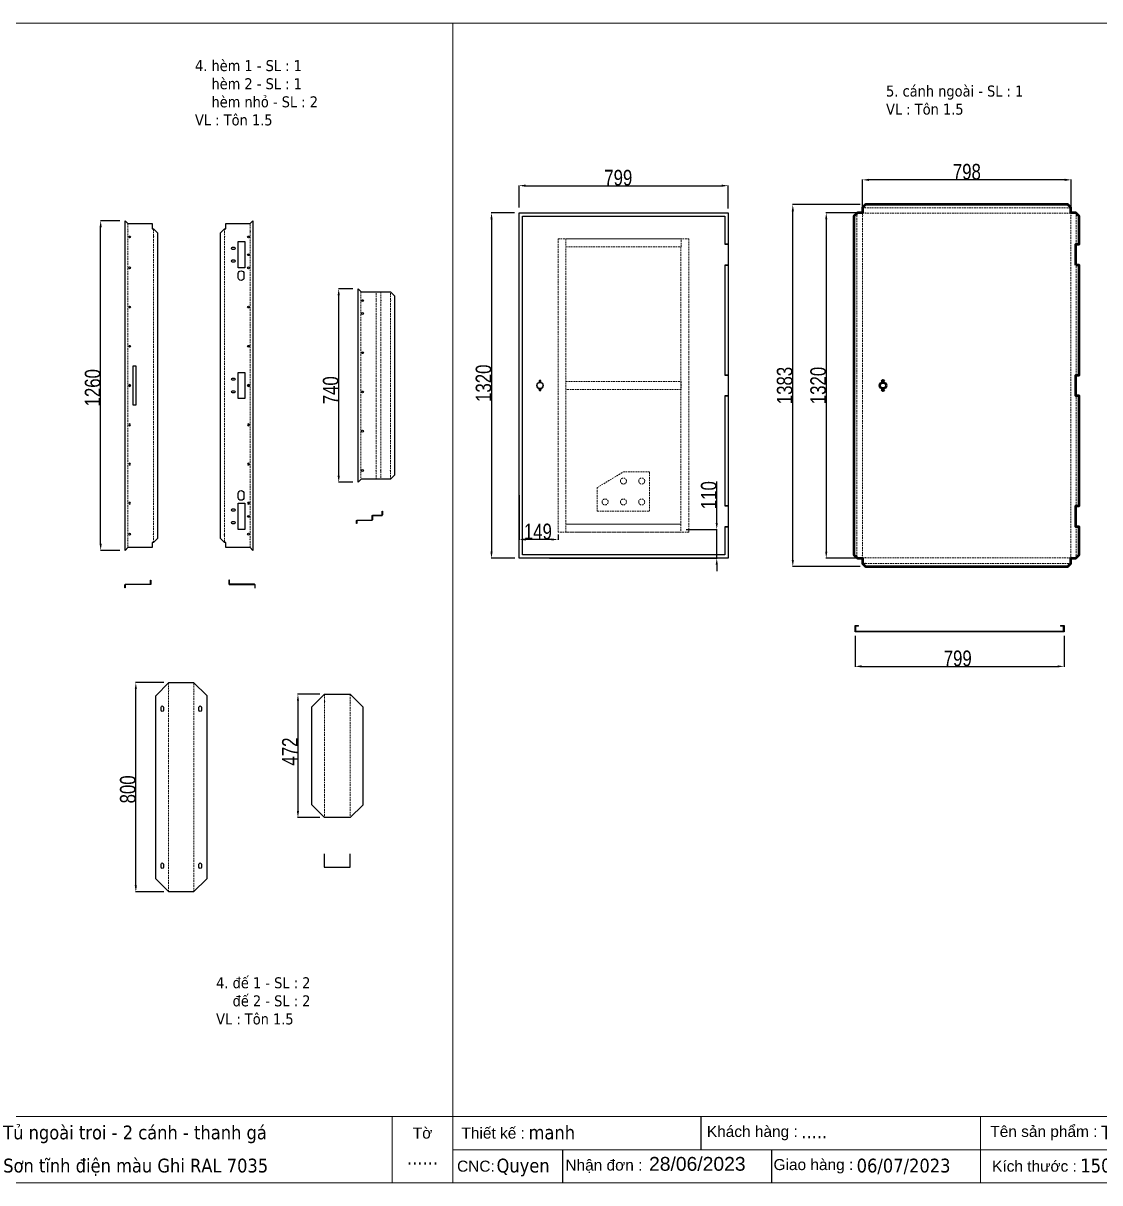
# Model space of a CAD drawing. Header units: inches. Extents: x 21 to 136330, y 8 to 58290.
# Drawn here: x 66349 to 70465, y 40820 to 45252 of the extents above; entities that cross this region are included whole.
import ezdxf
from ezdxf.enums import TextEntityAlignment as Align

# ---------------------------------------------------------------- set-up
doc = ezdxf.new("R2010")
doc.units = ezdxf.units.IN
doc.header["$MEASUREMENT"] = 0
doc.linetypes.add('HIDDEN', pattern=[9.525, 6.35, -3.175])
doc.layers.add('0 KHUNG KT01', color=7, linetype='Continuous')
doc.layers.add('@.0.DM. NÉT CHÍNH', color=7, linetype='Continuous')
for name, color, linetype, lineweight in [('0 TĂNG CỨNG', 7, 'Continuous', 15), ('@.0.DM. NÉT ĐỨT', 8, 'HIDDEN', 9), ('IV_INTERIOR_PROFILES', 7, 'Continuous', 50), ('IV_OUTER_PROFILE', 7, 'Continuous', 50)]:
    doc.layers.add(name, color=color, linetype=linetype, lineweight=lineweight)
doc.layers.add('@.DM. KÍCH THƯỚC', color=8, linetype='Continuous', transparency=0.2)
doc.layers.add('@.DM. KÍCH THƯỚC @ 1', color=8, linetype='Continuous', transparency=0.2)
doc.styles.add('ARIAL', font='arial.ttf')
doc.styles.add('Note Text (ISO)', font='tahoma.ttf')
doc.styles.add('roman', font='roman.shx', dxfattribs={"width": 0.8})
doc.styles.add('Tahoma (Input Text)', font='tahoma.ttf')
doc.dimstyles.new('Kích thước Duy Mạnh', dxfattribs={"dimtxt": 30, "dimasz": 25, "dimexe": 1.25, "dimexo": 20, "dimtad": 1, "dimdec": 1, "dimtxsty": 'roman', "dimcen": 2.5, "dimclrd": 8, "dimclre": 8, "dimclrt": 2, "dimadec": 0, "dimazin": 0, "dimtfac": 1, "dimtdec": 1, "dimtix": 1, "dimtmove": 0, "dimatfit": 3, "dimfxl": 1, "dimtfillclr": 1, "dimarcsym": 0})

# ---------------------------------------------------------------- blocks, each defined once
blk = doc.blocks.new('KHUNG KT1')
at = {"color": 7}
for p, q in [((7128, -4752), (0, -4752)), ((2294.1, -4752), (2294.1, -5040)), ((4052.8, -4752), (4052.8, -5040)), ((4868.8, -4752), (4868.8, -5040)), ((6864, -4752), (6864, -5040)), ((5128.7, -4812), (5128.7, -4980)), ((4848, -4896), (0, -4896))]:
    blk.add_line(p, q, dxfattribs=at)
blk.add_lwpolyline([(0, 0), (7128, 0), (7128, -5040), (0, -5040)], close=True, dxfattribs=at)
at = {"layer": '0 KHUNG KT01'}
for p, q in [((1077.9, -4752), (1077.9, -4896)), ((476.3, -4896), (476.3, -5040)), ((1385.1, -4896), (1385.1, -5040))]:
    blk.add_line(p, q, dxfattribs=at)
at = {"color": 2, "char_height": 48, "style": 'ARIAL'}
for s, insert, width, attachment_point in [('  Tên sản phẩm :', (2299.1, -4824), 2202.321, 4), ('  Số lượng :', (4052.8, -4824), 2202.321, 4), ('  Thiết kế :', (0, -4824), 2202.321, 4), ('  Khách hàng :', (1066.9, -4824), 2202.321, 4), ('cái', (4695, -4824), 2202.321, 4), ('Thông\\Ptin :', (4998.8, -4896), 259.945, 5), ('Tờ', (6996, -4824), 264, 5), ('  Nhận đơn :', (451.9, -4968), 2202.321, 4), ('  Giao hàng :', (1356.7, -4968), 2202.321, 4), ('  Loại tôn :', (4052.8, -4968), 2202.321, 4), ('CNC:', (18.2, -4968), 2202.321, 4), ('  Kích thước :', (2307, -4968), 2202.321, 4), ('mm', (3729.5, -4968), 2202.321, 4), ('mm', (4669.3, -4968), 2202.321, 4)]:
    blk.add_mtext(s, dxfattribs=dict(at, insert=insert, width=width, attachment_point=attachment_point))
at = {"color": 1, "style": 'Tahoma (Input Text)', "flags": 8}
for tag, p in [('#03', (1514.7, -4846.3)), ('#01', (328.9, -4851.1)), ('#05', (2819, -4851.1)), ('#07', (4424, -4851.1)), ('#09', (5172.9, -4851.1)), ('#02', (189.8, -4995.1)), ('#04', (1755.3, -4995.1)), ('#06', (2727.8, -4995.1)), ('#08', (4382.7, -4995.1)), ('#10', (5172.9, -4995.1))]:
    blk.add_attdef(tag, p, '', height=60, dxfattribs=at)
blk.add_attdef('#11', text='', height=60, dxfattribs=at).set_placement((6996, -4961.6), align=Align.CENTER)
at = {"layer": '0 TĂNG CỨNG', "color": 1, "style": 'ARIAL'}
blk.add_attdef('#12', (852.8, -4987.6), '', height=60, dxfattribs=at)
blk = doc.blocks.new('*D2333')
at = {"layer": '@.DM. KÍCH THƯỚC', "color": 8, "lineweight": -2, "transparency": 16777216}
for p, q in [((69529.2, 42909.8), (69529.2, 42792.3)), ((70328.2, 42909.8), (70328.2, 42792.3))]:
    blk.add_line(p, q, dxfattribs=at)
at = {"layer": '@.DM. KÍCH THƯỚC', "lineweight": -2, "transparency": 16777216}
blk.add_line((69554.2, 42793.6), (70303.2, 42793.6), dxfattribs=at)
at = {"layer": '@.DM. KÍCH THƯỚC', "transparency": 16777216}
for points in [[(69554.2, 42797.7), (69554.2, 42789.4), (69529.2, 42793.6)], [(70303.2, 42797.7), (70303.2, 42789.4), (70328.2, 42793.6)]]:
    blk.add_solid(points, dxfattribs=at)
at = {"layer": 'Defpoints', "color": 0, "transparency": 16777216}
for p in [(69529.2, 42929.8), (70328.2, 42929.8), (70328.2, 42793.6)]:
    blk.add_point(p, dxfattribs=at)
at = {"layer": '@.DM. KÍCH THƯỚC', "color": 2, "transparency": 16777216, "insert": (69868.1, 42854.2), "char_height": 60, "attachment_point": 1, "style": 'roman'}
blk.add_mtext('799', dxfattribs=at)
blk = doc.blocks.new('*D2334')
at = {"layer": '@.DM. KÍCH THƯỚC', "color": 8, "lineweight": -2, "transparency": 16777216}
for p, q in [((68244.9, 44547.1), (68244.9, 44632)), ((69043.9, 44542.9), (69043.9, 44631.9))]:
    blk.add_line(p, q, dxfattribs=at)
at = {"layer": '@.DM. KÍCH THƯỚC', "lineweight": -2, "transparency": 16777216}
blk.add_line((68269.9, 44630.7), (69018.9, 44630.6), dxfattribs=at)
at = {"layer": '@.DM. KÍCH THƯỚC', "transparency": 16777216}
for points in [[(68269.9, 44634.9), (68269.9, 44626.6), (68244.9, 44630.7)], [(69018.9, 44634.8), (69018.9, 44626.5), (69043.9, 44630.6)]]:
    blk.add_solid(points, dxfattribs=at)
at = {"layer": 'Defpoints', "color": 0, "transparency": 16777216}
for p in [(69043.9, 44630.6), (68244.9, 44527.1), (69043.9, 44522.9)]:
    blk.add_point(p, dxfattribs=at)
at = {"layer": '@.DM. KÍCH THƯỚC', "color": 2, "transparency": 16777216, "insert": (68570.6, 44691.3), "char_height": 60, "attachment_point": 1, "rotation": 359.994, "style": 'roman'}
blk.add_mtext('799', dxfattribs=at)
blk = doc.blocks.new('*D2335')
at = {"layer": '@.DM. KÍCH THƯỚC', "color": 8, "lineweight": -2, "transparency": 16777216}
for p, q in [((68227.1, 44527), (68138.3, 44527)), ((68228.8, 43207), (68138.2, 43207))]:
    blk.add_line(p, q, dxfattribs=at)
at = {"layer": '@.DM. KÍCH THƯỚC', "lineweight": -2, "transparency": 16777216}
blk.add_line((68139.6, 44502), (68139.4, 43232), dxfattribs=at)
at = {"layer": '@.DM. KÍCH THƯỚC', "transparency": 16777216}
for points in [[(68135.4, 44502), (68143.7, 44502), (68139.6, 44527)], [(68135.3, 43232), (68143.6, 43232), (68139.4, 43207)]]:
    blk.add_solid(points, dxfattribs=at)
at = {"layer": 'Defpoints', "color": 0, "transparency": 16777216}
for p in [(68247.1, 44527), (68139.4, 43207), (68248.8, 43207)]:
    blk.add_point(p, dxfattribs=at)
at = {"layer": '@.DM. KÍCH THƯỚC', "color": 2, "transparency": 16777216, "insert": (68078.9, 43804.3), "char_height": 60, "attachment_point": 1, "rotation": 89.994, "style": 'roman'}
blk.add_mtext('1320', dxfattribs=at)
blk = doc.blocks.new('*D2336')
at = {"layer": '@.DM. KÍCH THƯỚC', "lineweight": -2, "transparency": 16777216}
for p, q in [((69000.5, 43341.9), (69000.5, 43500.2)), ((69000.5, 43206.9), (69000.5, 43316.9)), ((69000.5, 43181.9), (69000.5, 43156.9))]:
    blk.add_line(p, q, dxfattribs=at)
at = {"layer": '@.DM. KÍCH THƯỚC', "color": 8, "lineweight": -2, "transparency": 16777216}
for p, q in [((68883.8, 43316.9), (69001.8, 43316.9)), ((68360.5, 43207), (69001.7, 43206.9))]:
    blk.add_line(p, q, dxfattribs=at)
at = {"layer": '@.DM. KÍCH THƯỚC', "transparency": 16777216}
for points in [[(68996.3, 43341.9), (69004.7, 43341.9), (69000.5, 43316.9)], [(68996.3, 43181.9), (69004.7, 43181.9), (69000.5, 43206.9)]]:
    blk.add_solid(points, dxfattribs=at)
at = {"layer": 'Defpoints', "color": 0, "transparency": 16777216}
for p in [(68863.8, 43316.9), (68340.5, 43207), (69000.5, 43206.9)]:
    blk.add_point(p, dxfattribs=at)
at = {"layer": '@.DM. KÍCH THƯỚC', "color": 2, "transparency": 16777216, "insert": (68939.9, 43394.4), "char_height": 60, "attachment_point": 1, "rotation": 89.994, "style": 'roman'}
blk.add_mtext('110', dxfattribs=at)
blk = doc.blocks.new('*D2337')
at = {"layer": '@.DM. KÍCH THƯỚC', "color": 8, "lineweight": -2, "transparency": 16777216}
for p, q in [((68244.8, 43448.2), (68244.8, 43277.3)), ((68393.8, 43297), (68393.8, 43277.3))]:
    blk.add_line(p, q, dxfattribs=at)
at = {"layer": '@.DM. KÍCH THƯỚC', "lineweight": -2, "transparency": 16777216}
blk.add_line((68368.8, 43278.5), (68269.8, 43278.6), dxfattribs=at)
at = {"layer": '@.DM. KÍCH THƯỚC', "transparency": 16777216}
for points in [[(68269.8, 43282.7), (68269.8, 43274.4), (68244.8, 43278.6)], [(68368.8, 43282.7), (68368.8, 43274.4), (68393.8, 43278.5)]]:
    blk.add_solid(points, dxfattribs=at)
at = {"layer": 'Defpoints', "color": 0, "transparency": 16777216}
for p in [(68244.8, 43468.2), (68393.8, 43317), (68244.8, 43278.6)]:
    blk.add_point(p, dxfattribs=at)
at = {"layer": '@.DM. KÍCH THƯỚC', "color": 2, "transparency": 16777216, "insert": (68263.3, 43339.2), "char_height": 60, "attachment_point": 1, "rotation": 359.994, "style": 'roman'}
blk.add_mtext('149', dxfattribs=at)
blk = doc.blocks.new('*D2338')
at = {"layer": '@.DM. KÍCH THƯỚC', "color": 8, "lineweight": -2, "transparency": 16777216}
for p, q in [((69557.8, 44547), (69557.8, 44654.2)), ((70355.5, 44547), (70355.5, 44654.2))]:
    blk.add_line(p, q, dxfattribs=at)
at = {"layer": '@.DM. KÍCH THƯỚC', "lineweight": -2, "transparency": 16777216}
blk.add_line((70330.5, 44653), (69582.8, 44653), dxfattribs=at)
at = {"layer": '@.DM. KÍCH THƯỚC', "transparency": 16777216}
for points in [[(69582.8, 44657.2), (69582.8, 44648.8), (69557.8, 44653)], [(70330.5, 44657.2), (70330.5, 44648.8), (70355.5, 44653)]]:
    blk.add_solid(points, dxfattribs=at)
at = {"layer": 'Defpoints', "color": 0, "transparency": 16777216}
for p in [(69557.8, 44653), (69557.8, 44527), (70355.5, 44527)]:
    blk.add_point(p, dxfattribs=at)
at = {"layer": '@.DM. KÍCH THƯỚC', "color": 2, "transparency": 16777216, "insert": (69956.7, 44683.6), "char_height": 60, "attachment_point": 5, "style": 'roman'}
blk.add_mtext('798', dxfattribs=at)
blk = doc.blocks.new('*D2339')
at = {"layer": '@.DM. KÍCH THƯỚC', "color": 8, "lineweight": -2, "transparency": 16777216}
for p, q in [((69535.8, 44527), (69417.8, 44527)), ((69535.8, 43207), (69417.8, 43207))]:
    blk.add_line(p, q, dxfattribs=at)
at = {"layer": '@.DM. KÍCH THƯỚC', "lineweight": -2, "transparency": 16777216}
blk.add_line((69419.1, 44502), (69419.1, 43232), dxfattribs=at)
at = {"layer": '@.DM. KÍCH THƯỚC', "transparency": 16777216}
for points in [[(69414.9, 44502), (69423.3, 44502), (69419.1, 44527)], [(69414.9, 43232), (69423.3, 43232), (69419.1, 43207)]]:
    blk.add_solid(points, dxfattribs=at)
at = {"layer": 'Defpoints', "color": 0, "transparency": 16777216}
for p in [(69555.8, 44527), (69419.1, 43207), (69555.8, 43207)]:
    blk.add_point(p, dxfattribs=at)
at = {"layer": '@.DM. KÍCH THƯỚC', "color": 2, "transparency": 16777216, "insert": (69388.5, 43867), "char_height": 60, "attachment_point": 5, "rotation": 90, "style": 'roman'}
blk.add_mtext('1320', dxfattribs=at)
blk = doc.blocks.new('*D2340')
at = {"layer": '@.DM. KÍCH THƯỚC', "color": 8, "lineweight": -2, "transparency": 16777216}
for p, q in [((69549.2, 44558.2), (69290, 44558.2)), ((69549.2, 43175.7), (69290, 43175.7))]:
    blk.add_line(p, q, dxfattribs=at)
at = {"layer": '@.DM. KÍCH THƯỚC', "lineweight": -2, "transparency": 16777216}
blk.add_line((69291.2, 43200.7), (69291.2, 44533.2), dxfattribs=at)
at = {"layer": '@.DM. KÍCH THƯỚC', "transparency": 16777216}
for points in [[(69287.1, 44533.2), (69295.4, 44533.2), (69291.2, 44558.2)], [(69287.1, 43200.7), (69295.4, 43200.7), (69291.2, 43175.7)]]:
    blk.add_solid(points, dxfattribs=at)
at = {"layer": 'Defpoints', "color": 0, "transparency": 16777216}
for p in [(69291.2, 44558.2), (69569.2, 44558.2), (69569.2, 43175.7)]:
    blk.add_point(p, dxfattribs=at)
at = {"layer": '@.DM. KÍCH THƯỚC', "color": 2, "transparency": 16777216, "insert": (69260.6, 43867), "char_height": 60, "attachment_point": 5, "rotation": 90, "style": 'roman'}
blk.add_mtext('1383', dxfattribs=at)
blk = doc.blocks.new('*D2310')
at = {"layer": '@.DM. KÍCH THƯỚC', "color": 8, "lineweight": -2, "transparency": 16777216}
for p, q in [((66886.4, 42731.7), (66778.5, 42731.7)), ((66886.4, 41931.7), (66778.5, 41931.7))]:
    blk.add_line(p, q, dxfattribs=at)
at = {"layer": '@.DM. KÍCH THƯỚC', "lineweight": -2, "transparency": 16777216}
blk.add_line((66779.8, 41956.7), (66779.8, 42706.7), dxfattribs=at)
at = {"layer": '@.DM. KÍCH THƯỚC', "transparency": 16777216}
for points in [[(66775.6, 42706.7), (66783.9, 42706.7), (66779.8, 42731.7)], [(66775.6, 41956.7), (66783.9, 41956.7), (66779.8, 41931.7)]]:
    blk.add_solid(points, dxfattribs=at)
at = {"layer": 'Defpoints', "color": 0, "transparency": 16777216}
for p in [(66779.8, 42731.7), (66906.4, 42731.7), (66906.4, 41931.7)]:
    blk.add_point(p, dxfattribs=at)
at = {"layer": '@.DM. KÍCH THƯỚC', "color": 2, "transparency": 16777216, "insert": (66719.1, 42270), "char_height": 60, "attachment_point": 1, "rotation": 90, "style": 'roman'}
blk.add_mtext('800', dxfattribs=at)
blk = doc.blocks.new('*D2292')
at = {"layer": '@.DM. KÍCH THƯỚC', "color": 8, "lineweight": -2, "transparency": 16777216}
for p, q in [((67483.1, 42687.1), (67398.2, 42687.1)), ((67483.1, 42215.5), (67398.2, 42215.5))]:
    blk.add_line(p, q, dxfattribs=at)
at = {"layer": '@.DM. KÍCH THƯỚC', "lineweight": -2, "transparency": 16777216}
blk.add_line((67399.5, 42662.1), (67399.5, 42240.5), dxfattribs=at)
at = {"layer": '@.DM. KÍCH THƯỚC', "transparency": 16777216}
for points in [[(67395.3, 42662.1), (67403.6, 42662.1), (67399.5, 42687.1)], [(67395.3, 42240.5), (67403.6, 42240.5), (67399.5, 42215.5)]]:
    blk.add_solid(points, dxfattribs=at)
at = {"layer": 'Defpoints', "color": 0, "transparency": 16777216}
for p in [(67503.1, 42687.1), (67399.5, 42215.5), (67503.1, 42215.5)]:
    blk.add_point(p, dxfattribs=at)
at = {"layer": '@.DM. KÍCH THƯỚC', "color": 2, "transparency": 16777216, "insert": (67338.8, 42414.6), "char_height": 60, "attachment_point": 1, "rotation": 90, "style": 'roman'}
blk.add_mtext('472', dxfattribs=at)
blk = doc.blocks.new('*D2321')
at = {"layer": '@.DM. KÍCH THƯỚC', "color": 8, "lineweight": -2, "transparency": 16777216}
for p, q in [((66718.8, 44496.9), (66644.1, 44496.9)), ((66718.8, 43237), (66644.1, 43237))]:
    blk.add_line(p, q, dxfattribs=at)
at = {"layer": '@.DM. KÍCH THƯỚC', "lineweight": -2, "transparency": 16777216}
blk.add_line((66645.3, 43262), (66645.3, 44471.9), dxfattribs=at)
at = {"layer": '@.DM. KÍCH THƯỚC', "transparency": 16777216}
for points in [[(66641.2, 44471.9), (66649.5, 44471.9), (66645.3, 44496.9)], [(66641.2, 43262), (66649.5, 43262), (66645.3, 43237)]]:
    blk.add_solid(points, dxfattribs=at)
at = {"layer": 'Defpoints', "color": 0, "transparency": 16777216}
for p in [(66645.3, 44496.9), (66738.8, 44496.9), (66738.8, 43237)]:
    blk.add_point(p, dxfattribs=at)
at = {"layer": '@.DM. KÍCH THƯỚC', "color": 2, "transparency": 16777216, "insert": (66584.7, 43787), "char_height": 60, "attachment_point": 1, "rotation": 90, "style": 'roman'}
blk.add_mtext('1260', dxfattribs=at)
blk = doc.blocks.new('*D2322')
at = {"layer": '@.DM. KÍCH THƯỚC', "color": 8, "lineweight": -2, "transparency": 16777216}
for p, q in [((67609.2, 44236.9), (67554.1, 44236.9)), ((67609.2, 43497), (67554.1, 43497))]:
    blk.add_line(p, q, dxfattribs=at)
at = {"layer": '@.DM. KÍCH THƯỚC', "lineweight": -2, "transparency": 16777216}
blk.add_line((67555.3, 43522), (67555.3, 44211.9), dxfattribs=at)
at = {"layer": '@.DM. KÍCH THƯỚC', "transparency": 16777216}
for points in [[(67551.2, 44211.9), (67559.5, 44211.9), (67555.3, 44236.9)], [(67551.2, 43522), (67559.5, 43522), (67555.3, 43497)]]:
    blk.add_solid(points, dxfattribs=at)
at = {"layer": 'Defpoints', "color": 0, "transparency": 16777216}
for p in [(67555.3, 44236.9), (67629.2, 44236.9), (67629.2, 43497)]:
    blk.add_point(p, dxfattribs=at)
at = {"layer": '@.DM. KÍCH THƯỚC', "color": 2, "transparency": 16777216, "insert": (67494.7, 43795.2), "char_height": 60, "attachment_point": 1, "rotation": 90, "style": 'roman'}
blk.add_mtext('740', dxfattribs=at)
blk = doc.blocks.new('*U2044')
at = {"layer": '@.0.DM. NÉT CHÍNH', "color": 0}
blk.add_circle((0, 0), 3.5, dxfattribs=at)
blk = doc.blocks.new('*U2031')
at = {"layer": '@.0.DM. NÉT CHÍNH', "color": 0, "linetype": 'ByBlock', "lineweight": -2, "transparency": 16777216}
for p in [(0, 450), (0, 300), (0, 150), (0, 0)]:
    blk.add_blockref('*U2044', p, dxfattribs=at)
blk = doc.blocks.new('*U2032')
at = {"layer": '@.0.DM. NÉT CHÍNH', "color": 0}
blk.add_circle((0, 0), 3.5, dxfattribs=at)
blk = doc.blocks.new('*U2033')
at = {"layer": '@.0.DM. NÉT CHÍNH', "color": 0, "linetype": 'ByBlock', "lineweight": -2, "transparency": 16777216}
for p in [(0, 450), (0, 300), (0, 150), (0, 0)]:
    blk.add_blockref('*U2032', p, dxfattribs=at)
blk = doc.blocks.new('*U2034')
at = {"layer": '@.0.DM. NÉT CHÍNH', "color": 0}
blk.add_circle((0, 0), 3.5, dxfattribs=at)
blk = doc.blocks.new('*U2035')
at = {"layer": '@.0.DM. NÉT CHÍNH', "color": 0, "linetype": 'ByBlock', "lineweight": -2, "transparency": 16777216}
for p in [(0, 450), (0, 300), (0, 150), (0, 0)]:
    blk.add_blockref('*U2034', p, dxfattribs=at)
blk = doc.blocks.new('*U2036')
at = {"layer": '@.0.DM. NÉT CHÍNH', "color": 0}
blk.add_circle((0, 0), 3.5, dxfattribs=at)
blk = doc.blocks.new('*U2041')
at = {"layer": '@.0.DM. NÉT CHÍNH', "color": 0, "linetype": 'ByBlock', "lineweight": -2, "transparency": 16777216}
for p in [(0, 450), (0, 300), (0, 150), (0, 0)]:
    blk.add_blockref('*U2036', p, dxfattribs=at)
blk = doc.blocks.new('*U2042')
at = {"layer": '@.0.DM. NÉT CHÍNH', "color": 0}
blk.add_circle((0, 0), 3.5, dxfattribs=at)
blk = doc.blocks.new('*U2043')
at = {"layer": '@.0.DM. NÉT CHÍNH', "color": 0, "linetype": 'ByBlock', "lineweight": -2, "transparency": 16777216}
for p in [(0, 600), (0, 450), (0, 300), (0, 150), (0, 0)]:
    blk.add_blockref('*U2042', p, dxfattribs=at)

msp = doc.modelspace()

# ---------------------------------------------------------------- linework, layer by layer
at = {"layer": '@.0.DM. NÉT CHÍNH', "color": 1}
for p, q in [((69568.5685, 44546.5415), (69567.0685, 44546.5415)), ((70342.7223, 44546.5415), (70344.2223, 44546.5415)), ((69536.556, 44516.4008), (69536.556, 44514.9008)), ((69557.4489, 44516.4008), (69557.4489, 44514.9008)), ((69568.5685, 44525.6486), (69567.0685, 44525.6486)), ((70342.7223, 44525.6486), (70344.2223, 44525.6486)), ((70353.8419, 44516.4008), (70353.8419, 44514.9008)), ((70374.7348, 44516.4008), (70374.7348, 44514.9008)), ((66749.4907, 44457.996), (66749.4907, 44456.496)), ((67216.673, 44457.2734), (67216.673, 44455.7734)), ((66846.8837, 44438.0159), (66846.8837, 44436.5159)), ((67119.28, 44438.221), (67119.28, 44436.721)), ((67639.8718, 44191.7476), (67639.8718, 44190.2476)), ((67698.7648, 44192.0453), (67698.7648, 44190.5453)), ((67716.1577, 44192.6563), (67716.1577, 44191.1563)), ((67753.5506, 44191.821), (67753.5506, 44190.321)), ((67639.8718, 43542.1568), (67639.8718, 43543.6568)), ((67698.7648, 43541.8591), (67698.7648, 43543.3591)), ((67716.1577, 43541.248), (67716.1577, 43542.748)), ((67753.5506, 43542.0833), (67753.5506, 43543.5833)), ((66846.8837, 43295.8884), (66846.8837, 43297.3884)), ((66749.4907, 43275.9083), (66749.4907, 43277.4083)), ((67119.28, 43295.6833), (67119.28, 43297.1833)), ((67216.673, 43276.6309), (67216.673, 43278.1309)), ((69536.556, 43217.5035), (69536.556, 43219.0035)), ((69557.4489, 43217.5035), (69557.4489, 43219.0035)), ((70353.8419, 43217.5035), (70353.8419, 43219.0035)), ((70374.7348, 43217.5035), (70374.7348, 43219.0035)), ((69568.5685, 43208.2557), (69567.0685, 43208.2557)), ((69568.5685, 43187.3628), (69567.0685, 43187.3628)), ((70342.7223, 43208.2557), (70344.2223, 43208.2557)), ((70342.7223, 43187.3628), (70344.2223, 43187.3628)), ((66904.6771, 42701.5422), (66904.6771, 42700.0422)), ((67002.07, 42700.6479), (67002.07, 42699.1479)), ((67501.4478, 42661.0001), (67501.4478, 42659.5001)), ((67598.8407, 42658.7003), (67598.8407, 42657.2003))]:
    msp.add_line(p, q, dxfattribs=at)
at = {"layer": '@.0.DM. NÉT CHÍNH', "color": 0}
for p, q in [((69557.4489, 44525.6964), (69557.4489, 44526.9522)), ((70353.8419, 44525.6964), (70353.8419, 44526.9522)), ((68321.8336, 43883.9539), (68321.8336, 43883.9614)), ((68327.8336, 43883.9502), (68327.8336, 43883.9576)), ((68312.8318, 43866.9596), (68312.8318, 43866.9671)), ((68321.83, 43849.9541), (68321.83, 43849.9616)), ((68327.83, 43849.9504), (68327.83, 43849.9579)), ((68336.8318, 43866.9447), (68336.8318, 43866.9522)), ((69557.4489, 43208.2079), (69557.4489, 43206.9522)), ((70353.8419, 43208.2079), (70353.8419, 43206.9522)), ((69542.1998, 42947.3093), (69542.1998, 42949.3093)), ((70315.1998, 42947.3093), (70315.1998, 42949.3093))]:
    msp.add_line(p, q, dxfattribs=at)
at = {"layer": '@.0.DM. NÉT CHÍNH'}
for p, q in [((69043.7642, 44406.9903), (69030.7642, 44406.9919)), ((69030.7642, 44406.9671), (69043.7642, 44406.9656)), ((69030.7642, 44326.998), (69043.7642, 44326.9964)), ((69043.7642, 44326.9717), (69030.7642, 44326.9733)), ((69043.7642, 43907.0286), (69030.7642, 43907.0301)), ((69030.7642, 43907.0054), (69043.7642, 43907.0038)), ((69030.7642, 43827.0363), (69043.7642, 43827.0347)), ((69043.7642, 43827.01), (69030.7642, 43827.0115)), ((69043.7642, 43407.0668), (69030.7642, 43407.0684)), ((69030.7642, 43407.0437), (69043.7642, 43407.0421)), ((67644.3544, 43352.5839), (67644.3544, 43352.6546)), ((69030.7642, 43327.0745), (69043.7642, 43327.073)), ((69043.7642, 43327.0482), (69030.7642, 43327.0498)), ((66759.135, 43107.7976), (66759.135, 43107.8683)), ((67214.2757, 43107.7976), (67214.2757, 43107.8683)), ((67499.4874, 42076.6209), (67499.4874, 42026.6209)), ((67599.4874, 42026.6209), (67599.4874, 42076.6209)), ((67499.4874, 42026.6209), (67599.4874, 42026.6209))]:
    msp.add_line(p, q, dxfattribs=at)
at = {"layer": '@.0.DM. NÉT CHÍNH', "color": 0}
for points in [[(66847.1508, 43267.5229), (66842.1872, 43267.5229), (66842.1872, 43247.4522), (66749.2236, 43247.4522), (66738.7943, 43237.0229), (66738.7943, 44496.8814), (66749.2236, 44486.4522), (66842.1872, 44486.4522), (66842.1872, 44466.3814), (66847.1508, 44466.3814), (66862.5801, 44450.9522), (66862.5801, 43282.9522)], [(67103.5836, 43282.9522), (67103.5836, 44450.9522), (67119.0129, 44466.3814), (67123.9765, 44466.3814), (67123.9765, 44486.4522), (67216.9401, 44486.4522), (67227.3694, 44496.8814), (67227.3694, 43237.0229), (67216.9401, 43247.4522), (67123.9765, 43247.4522), (67123.9765, 43267.5229), (67119.0129, 43267.5229)], [(68244.8994, 44527.0286), (69043.7642, 44527.0286), (69043.7642, 43206.9257), (68244.8994, 43206.9257)], [(67769.2471, 44209.4522), (67769.2471, 43524.4522), (67753.8178, 43509.0229), (67700.4612, 43509.0229), (67697.0683, 43509.1522), (67641.3047, 43509.1522), (67629.1754, 43497.0229), (67629.1754, 44236.8814), (67641.3047, 44224.7522), (67697.0683, 44224.7522), (67700.4612, 44224.8814), (67753.8178, 44224.8814)]]:
    msp.add_lwpolyline(points, close=True, dxfattribs=at)
for points in [[(69030.7642, 43327.0745), (69030.7642, 43219.9257), (68257.8994, 43219.9257), (68257.8994, 44514.0286), (69030.7642, 44514.0286), (69030.7642, 44406.9671)], [(69030.7642, 44326.998), (69030.7642, 43907.0054)], [(69030.7642, 43827.0363), (69030.7642, 43407.0437)], [(70315.1291, 42949.3093), (70328.1998, 42949.3093), (70328.1998, 42925.8093), (69529.1998, 42925.8093), (69529.1998, 42949.3093), (69542.2706, 42949.3093)], [(69542.2706, 42947.3093), (69531.1998, 42947.3093), (69531.1998, 42927.8093), (70326.1998, 42927.8093), (70326.1998, 42947.3093), (70315.1291, 42947.3093)]]:
    msp.add_lwpolyline(points, dxfattribs=at)
at = {"layer": '@.0.DM. NÉT CHÍNH', "color": 2}
for points in [[(67170.9765, 44416.9522), (67195.9765, 44416.9522), (67195.9765, 44316.9522), (67170.9765, 44316.9522)], [(66779.1872, 43791.9522), (66769.1872, 43791.9522), (66769.1872, 43941.9522), (66779.1872, 43941.9522)], [(67170.9765, 43916.9522), (67195.9765, 43916.9522), (67195.9765, 43816.9522), (67170.9765, 43816.9522)], [(67170.9765, 43416.9522), (67195.9765, 43416.9522), (67195.9765, 43316.9522), (67170.9765, 43316.9522)]]:
    msp.add_lwpolyline(points, close=True, dxfattribs=at)
for points in [[(67155.4765, 44387.2022), (67149.4765, 44387.2022, -1), (67149.4765, 44395.2022), (67155.4765, 44395.2022, -1)], [(67155.4765, 44338.7022), (67149.4765, 44338.7022, -1), (67149.4765, 44346.7022), (67155.4765, 44346.7022, -1)], [(67192.9765, 44294.4522), (67192.9765, 44279.4522, -1), (67170.9765, 44279.4522), (67170.9765, 44294.4522, -1)], [(67155.4765, 43887.2022), (67149.4765, 43887.2022, -1), (67149.4765, 43895.2022), (67155.4765, 43895.2022, -1)], [(67155.4765, 43838.7022), (67149.4765, 43838.7022, -1), (67149.4765, 43846.7022), (67155.4765, 43846.7022, -1)], [(67192.9765, 43454.4522), (67192.9765, 43439.4522, -1), (67170.9765, 43439.4522), (67170.9765, 43454.4522, -1)], [(67155.4765, 43387.2022), (67149.4765, 43387.2022, -1), (67149.4765, 43395.2022), (67155.4765, 43395.2022, -1)], [(67155.4765, 43338.7022), (67149.4765, 43338.7022, -1), (67149.4765, 43346.7022), (67155.4765, 43346.7022, -1)], [(66885.4807, 42631.7362), (66885.4807, 42625.7362, -1), (66876.4807, 42625.7362), (66876.4807, 42631.7362), (66876.4807, 42637.7362, -1), (66885.4807, 42637.7362)], [(67030.2665, 42625.7362, -1), (67021.2665, 42625.7362), (67021.2665, 42631.7362), (67021.2665, 42637.7362, -1), (67030.2665, 42637.7362), (67030.2665, 42631.7362)], [(66885.4807, 42031.7362), (66885.4807, 42025.7362, -1), (66876.4807, 42025.7362), (66876.4807, 42031.7362), (66876.4807, 42037.7362, -1), (66885.4807, 42037.7362)], [(67030.2665, 42025.7362, -1), (67021.2665, 42025.7362), (67021.2665, 42031.7362), (67021.2665, 42037.7362, -1), (67030.2665, 42037.7362), (67030.2665, 42031.7362)]]:
    msp.add_lwpolyline(points, format="xyb", close=True, dxfattribs=at)
at = {"layer": '@.0.DM. NÉT CHÍNH'}
for points in [[(67622.8544, 43349.5839, -0.414213562), (67625.8544, 43352.5839), (67681.3544, 43352.5839, 0.414213562), (67682.8544, 43354.0839), (67682.8544, 43368.0839, -0.414213562), (67685.8544, 43371.0839), (67719.8544, 43371.0839, 0.414213562), (67721.3544, 43372.5839), (67721.3544, 43386.5839), (67722.8544, 43386.5839), (67722.8544, 43372.5839, -0.414213562), (67719.8544, 43369.5839), (67685.8544, 43369.5839, 0.414213562), (67684.3544, 43368.0839), (67684.3544, 43354.0839, -0.414213562), (67681.3544, 43351.0839), (67625.8544, 43351.0839, 0.414213562), (67624.3544, 43349.5839), (67624.3544, 43339.0839), (67622.8544, 43339.0839), (67622.8544, 43349.5839), (67622.8544, 43349.6546), (67622.8552, 43349.6546)], [(66737.635, 43104.7976, -0.414213562), (66740.635, 43107.7976), (66834.635, 43107.7976, 0.414213562), (66836.135, 43109.2976), (66836.135, 43123.2976), (66837.635, 43123.2976), (66837.635, 43109.2976, -0.414213562), (66834.635, 43106.2976), (66740.635, 43106.2976, 0.414213562), (66739.135, 43104.7976), (66739.135, 43094.2976), (66737.635, 43094.2976), (66737.635, 43104.7976), (66737.635, 43104.8683), (66737.6359, 43104.8683)], [(67235.7757, 43104.7976, 0.414213562), (67232.7757, 43107.7976), (67138.7757, 43107.7976, -0.414213562), (67137.2757, 43109.2976), (67137.2757, 43123.2976), (67135.7757, 43123.2976), (67135.7757, 43109.2976, 0.414213562), (67138.7757, 43106.2976), (67232.7757, 43106.2976, -0.414213562), (67234.2757, 43104.7976), (67234.2757, 43094.2976), (67235.7757, 43094.2976), (67235.7757, 43104.7976), (67235.7757, 43104.8683), (67235.7749, 43104.8683)]]:
    msp.add_lwpolyline(points, format="xyb", dxfattribs=at)
for points in [[(67050.7665, 41981.7362), (67000.7665, 41931.7362), (66906.0514, 41931.7362), (66855.9807, 41981.8069), (66855.9807, 42681.6655), (66906.0514, 42731.7362), (67000.7665, 42731.7362), (67050.7665, 42681.7362)], [(67599.2372, 42687.0929), (67647.5372, 42638.7929), (67647.5372, 42263.7929), (67599.2372, 42215.4929), (67501.1221, 42215.4929), (67452.7513, 42263.8636), (67452.7513, 42638.7222), (67501.1221, 42687.0929)]]:
    msp.add_lwpolyline(points, close=True, dxfattribs=at)
at = {"layer": '@.0.DM. NÉT CHÍNH', "color": 1}
for centre in [(66756.1872, 44434.8814), (67209.9765, 44434.8814), (67209.9765, 44366.9522), (67646.5683, 44191.4522), (67209.9765, 43366.9522), (66756.1872, 43299.0229), (67209.9765, 43299.0229)]:
    msp.add_circle(centre, 3.5, dxfattribs=at)
at = {"layer": '@.0.DM. NÉT CHÍNH', "color": 0}
msp.add_circle((67646.5683, 43542.4522), 3.5, dxfattribs=at)
at = {"layer": '@.0.DM. NÉT CHÍNH'}
for centre, start, end in [((66740.635, 43104.8683), 90, 180), ((67232.7757, 43104.8683), 0, 90)]:
    msp.add_arc(centre, 3, start, end, dxfattribs=at)
at = {"layer": '@.0.DM. NÉT CHÍNH', "color": 0}
for centre, major_axis in [((68324.8318, 43866.9522), (-12, 0.0012)), ((68324.8336, 43883.952), (-3, 0.0003)), ((68324.83, 43849.9523), (-3, 0.0003))]:
    msp.add_ellipse(centre, major_axis=major_axis, ratio=0.999993052, dxfattribs=at)
for centre, major_axis, start_param, end_param in [((68324.8318, 43866.9596), (12, -0.0112), 0.000000009, 3.14221395), ((68324.8336, 43883.9595), (3, -0.0056), 0, 3.144077804), ((68324.8336, 43883.9595), (-3, -0.0019), 0, 3.139107503), ((68324.8318, 43866.9596), (-12, 0.0037), 0, 3.140971358), ((68324.83, 43849.9597), (3, -0.0056), 0, 3.144077804), ((68324.83, 43849.9597), (-3, -0.0019), 0, 3.139107503)]:
    msp.add_ellipse(centre, major_axis=major_axis, ratio=0.999993052, start_param=start_param, end_param=end_param, dxfattribs=at)
at = {"layer": '@.0.DM. NÉT CHÍNH'}
for points in [[(66740.2627, 43107.7739), (66740.3842, 43107.8362), (66740.5096, 43107.8683), (66740.635, 43107.8683), (66759.135, 43107.8683), (66777.635, 43107.8683), (66796.135, 43107.8683), (66796.635, 43107.8683), (66797.135, 43107.8683), (66797.635, 43107.8683), (66798.635, 43107.8683), (66799.635, 43107.8683), (66800.635, 43107.8683)], [(67233.148, 43107.7739), (67233.0265, 43107.8362), (67232.9011, 43107.8683), (67232.7757, 43107.8683), (67214.2757, 43107.8683), (67195.7757, 43107.8683), (67177.2757, 43107.8683), (67176.7757, 43107.8683), (67176.2757, 43107.8683), (67175.7757, 43107.8683), (67174.7757, 43107.8683), (67173.7757, 43107.8683), (67172.7757, 43107.8683)]]:
    msp.add_open_spline(points, degree=3, knots=[0, 0, 0, 0, 0.250871339, 0.250871339, 0.250871339, 1.250871339, 1.250871339, 1.250871339, 2.250871339, 2.250871339, 2.250871339, 3.250871339, 3.250871339, 3.250871339, 3.250871339], dxfattribs=at)
at = {"layer": '@.0.DM. NÉT ĐỨT'}
for p, q in [((70352.7601, 44546.5415), (69558.5308, 44546.5415)), ((69536.556, 44525.7275), (69536.556, 43208.1769)), ((70374.7348, 44406.9522), (70374.7348, 44525.7275)), ((66749.4907, 44486.5455), (66749.4907, 43247.3588)), ((66846.8837, 43267.5229), (66846.8837, 44466.3814)), ((67119.28, 44466.3814), (67119.28, 43267.5229)), ((67216.673, 43247.3588), (67216.673, 44486.5455)), ((70374.7348, 43906.9522), (70374.7348, 44326.9522)), ((67639.8718, 44224.7522), (67639.8718, 43509.1522)), ((67698.7648, 43509.0875), (67698.7648, 44224.8168)), ((67716.1577, 44224.8814), (67716.1577, 43509.0229)), ((67753.5506, 43509.0229), (67753.5506, 44224.8814)), ((70374.7348, 43406.9522), (70374.7348, 43826.9522)), ((68543.7923, 43477.014), (68643.7986, 43537.0032)), ((68743.7986, 43536.9928), (68643.7986, 43537.0032)), ((68743.7829, 43386.9193), (68743.7985, 43536.9183)), ((68543.7923, 43477.014), (68543.7829, 43386.9401)), ((68632.2949, 43502.005), (68632.2949, 43502.0106)), ((68655.2949, 43501.9907), (68655.2949, 43501.9963)), ((68702.2949, 43501.9977), (68702.2949, 43502.0033)), ((68725.2949, 43501.9834), (68725.2949, 43501.989)), ((68543.7829, 43386.9401), (68743.7829, 43386.9193)), ((68562.2866, 43422.0128), (68562.2866, 43422.0184)), ((68585.2866, 43421.9986), (68585.2866, 43422.0041)), ((68632.2866, 43422.0056), (68632.2866, 43422.0112)), ((68655.2866, 43421.9913), (68655.2866, 43421.9969)), ((68702.2866, 43421.9983), (68702.2866, 43422.0039)), ((68725.2866, 43421.984), (68725.2866, 43421.9896)), ((70374.7348, 43208.1769), (70374.7348, 43326.9522)), ((69558.5308, 43187.3628), (70352.7601, 43187.3628)), ((66904.6771, 42730.5115), (66904.6771, 41932.9609)), ((67002.07, 42728.7362), (67002.07, 41934.7362)), ((67501.4478, 42686.4075), (67501.4478, 42216.1782)), ((67598.8407, 42685.7929), (67598.8407, 42216.7929))]:
    msp.add_line(p, q, dxfattribs=at)
for points in [[(70353.8419, 44525.6486), (69557.4489, 44525.6486), (69557.4489, 43208.2557), (70353.8419, 43208.2557)], [(68393.889, 44426.9486), (68893.7746, 44426.9486), (68893.7746, 43306.9043), (68393.889, 43306.9043)], [(68423.8859, 44396.9457), (68863.889, 44396.9457), (68863.889, 44426.9613), (68423.8859, 44426.9613)], [(68863.7777, 43336.9689), (68423.8859, 43336.9689), (68423.8859, 44396.9457), (68863.7777, 44396.9457)], [(68423.8334, 43882.0107), (68863.8303, 43882.0107), (68863.8303, 43851.9037), (68423.8334, 43851.9037)], [(68423.8859, 43336.9689), (68863.7746, 43336.9689), (68863.7746, 43306.9074), (68423.8859, 43306.9074)]]:
    msp.add_lwpolyline(points, close=True, dxfattribs=at)
for centre in [(68643.7949, 43502.0035), (68643.7949, 43501.9979), (68713.7949, 43501.9962), (68713.7949, 43501.9906), (68573.7866, 43422.0113), (68573.7866, 43422.0057), (68643.7866, 43422.004), (68643.7866, 43421.9984), (68713.7866, 43421.9967), (68713.7866, 43421.9911)]:
    msp.add_ellipse(centre, major_axis=(-11.5, 0.0012), ratio=0.999993052, dxfattribs=at)
at = {"layer": 'IV_INTERIOR_PROFILES', "color": 2}
for centre, radius in [((69636.1454, 43866.9522), 12), ((69636.1454, 43883.9522), 3), ((69636.1454, 43849.9522), 3)]:
    msp.add_circle(centre, radius, dxfattribs=at)
at = {"layer": 'IV_OUTER_PROFILE'}
msp.add_lwpolyline([(70373.0383, 44326.9522), (70373.0383, 44406.9522), (70386.4312, 44406.9522), (70386.4312, 44513.8814), (70373.3605, 44526.9522), (70353.4454, 44526.9522), (70353.4454, 44546.8673), (70342.0747, 44558.238), (69569.2161, 44558.238), (69557.8454, 44546.8673), (69557.8454, 44526.9522), (69537.9303, 44526.9522), (69524.8596, 44513.8814), (69524.8596, 43220.0229), (69537.9303, 43206.9522), (69557.8454, 43206.9522), (69557.8454, 43187.037), (69569.2161, 43175.6663), (70342.0747, 43175.6663), (70353.4454, 43187.037), (70353.4454, 43206.9522), (70373.3605, 43206.9522), (70386.4312, 43220.0229), (70386.4312, 43326.9522), (70373.0383, 43326.9522), (70373.0383, 43406.9522), (70386.4312, 43406.9522), (70386.4312, 43826.9522), (70373.0383, 43826.9522), (70373.0383, 43906.9522), (70386.4312, 43906.9522), (70386.4312, 44326.9522), (70373.0383, 44326.9522)], dxfattribs=at)

# ---------------------------------------------------------------- block references
at = {"layer": '0 TĂNG CỨNG', "color": 1}
ref = msp.add_blockref('KHUNG KT1', (61724.2253, 45251.6693), dxfattribs=dict(at, xscale=0.8792977987369557, yscale=0.8792977987369557, zscale=0.8792977987369557))
ref.add_attrib('#12', '28/06/2023', (62474.134, 40866.0787), dxfattribs={"color": 1, "height": 52.75787, "style": 'ARIAL'})
ref.add_attrib('#01', 'manh', (62013.4513, 40986.1425), dxfattribs={"layer": '0', "color": 1, "height": 52.75787, "style": 'Tahoma (Input Text)'})
ref.add_attrib('#03', '.....', (63056.1138, 40990.3074), dxfattribs={"layer": '0', "color": 1, "height": 52.75787, "style": 'Tahoma (Input Text)'})
ref.add_attrib('#04', '06/07/2023', (63267.6593, 40859.5236), dxfattribs={"layer": '0', "color": 1, "height": 52.75787, "style": 'Tahoma (Input Text)'})
ref.add_attrib('#05', 'Tủ điện ngoài troi', (64202.9738, 40986.1425), dxfattribs={"layer": '0', "color": 1, "height": 52.757868, "style": 'Tahoma (Input Text)'})
ref.add_attrib('#06', '1500x800x500', (64122.8109, 40859.5236), dxfattribs={"layer": '0', "color": 1, "height": 52.757868, "style": 'Tahoma (Input Text)'})
ref.add_attrib('#07', '01', (65614.2518, 40986.1425), dxfattribs={"layer": '0', "color": 1, "height": 52.75787, "style": 'Tahoma (Input Text)'})
ref.add_attrib('#08', '1.5', (65577.8832, 40859.5236), dxfattribs={"layer": '0', "color": 1, "height": 52.75787, "style": 'Tahoma (Input Text)'})
ref.add_attrib('#10', 'Sơn tĩnh điện màu Ghi RAL 7035', (66272.7448, 40859.5236), dxfattribs={"layer": '0', "color": 1, "height": 52.757868, "style": 'Tahoma (Input Text)'})
ref.add_attrib('#09', 'Tủ ngoài troi - 2 cánh - thanh gá', (66272.7448, 40986.1425), dxfattribs={"layer": '0', "color": 1, "height": 52.757868, "style": 'Tahoma (Input Text)'})
ref.add_attrib('#11', '......', dxfattribs={"layer": '0', "color": 1, "height": 52.75787, "style": 'Tahoma (Input Text)'}).set_placement((67875.7784, 40888.9148), align=Align.CENTER)
ref.add_attrib('#02', 'Quyen', (61891.1039, 40859.5236), dxfattribs={"layer": '0', "color": 1, "height": 52.75787, "style": 'Tahoma (Input Text)'})
ref = msp.add_blockref('KHUNG KT1', (67991.86, 45251.6693), dxfattribs=dict(at, xscale=0.8792977987369557, yscale=0.8792977987369557, zscale=0.8792977987369557))
ref.add_attrib('#12', '28/06/2023', (68741.7687, 40866.0787), dxfattribs={"color": 1, "height": 52.75787, "style": 'ARIAL'})
ref.add_attrib('#01', 'manh', (68281.086, 40986.1425), dxfattribs={"layer": '0', "color": 1, "height": 52.75787, "style": 'Tahoma (Input Text)'})
ref.add_attrib('#03', '.....', (69323.7485, 40990.3074), dxfattribs={"layer": '0', "color": 1, "height": 52.75787, "style": 'Tahoma (Input Text)'})
ref.add_attrib('#04', '06/07/2023', (69535.294, 40859.5236), dxfattribs={"layer": '0', "color": 1, "height": 52.75787, "style": 'Tahoma (Input Text)'})
ref.add_attrib('#05', 'Tủ điện ngoài troi', (70470.6085, 40986.1425), dxfattribs={"layer": '0', "color": 1, "height": 52.757868, "style": 'Tahoma (Input Text)'})
ref.add_attrib('#06', '1500x800x500', (70390.4456, 40859.5236), dxfattribs={"layer": '0', "color": 1, "height": 52.757868, "style": 'Tahoma (Input Text)'})
ref.add_attrib('#07', '01', (71881.8865, 40986.1425), dxfattribs={"layer": '0', "color": 1, "height": 52.75787, "style": 'Tahoma (Input Text)'})
ref.add_attrib('#08', '1.5', (71845.5179, 40859.5236), dxfattribs={"layer": '0', "color": 1, "height": 52.75787, "style": 'Tahoma (Input Text)'})
ref.add_attrib('#10', 'Sơn tĩnh điện màu Ghi RAL 7035', (72540.3795, 40859.5236), dxfattribs={"layer": '0', "color": 1, "height": 52.757868, "style": 'Tahoma (Input Text)'})
ref.add_attrib('#09', 'Tủ ngoài troi - 2 cánh - thanh gá', (72540.3795, 40986.1425), dxfattribs={"layer": '0', "color": 1, "height": 52.757868, "style": 'Tahoma (Input Text)'})
ref.add_attrib('#11', '......', dxfattribs={"layer": '0', "color": 1, "height": 52.75787, "style": 'Tahoma (Input Text)'}).set_placement((74143.4131, 40888.9148), align=Align.CENTER)
ref.add_attrib('#02', 'Quyen', (68158.7386, 40859.5236), dxfattribs={"layer": '0', "color": 1, "height": 52.75787, "style": 'Tahoma (Input Text)'})
at = {"layer": '@.0.DM. NÉT CHÍNH', "color": 1}
for name, p in [('*U2031', (66756.1872, 43866.9522)), ('*U2035', (67209.9765, 43866.9522)), ('*U2043', (67646.5683, 43542.4522))]:
    msp.add_blockref(name, p, dxfattribs=at)
at = {"layer": '@.0.DM. NÉT CHÍNH', "color": 1, "xscale": -1, "rotation": 180}
for name, p in [('*U2033', (66756.1872, 43866.9522)), ('*U2041', (67209.9765, 43866.9522))]:
    msp.add_blockref(name, p, dxfattribs=at)

# ---------------------------------------------------------------- texts
at = {"layer": '@.0.DM. NÉT CHÍNH', "color": 2, "char_height": 41.999999, "width": 551.411705, "attachment_point": 1, "line_spacing_factor": 0.987884, "style": 'Note Text (ISO)'}
for s, insert in [('\\fTahoma|b0|i0;4. hèm 1 - SL : 1\\P\\fTahoma|b0|i0;    hèm 2 - SL : 1\\P\\fTahoma|b0|i0;    hèm nhỏ - SL : 2\\P\\fTahoma|b0|i0;VL : Tôn 1.5\\P', (67006.0688, 45110.513)), ('\\fTahoma|b0|i0;5. cánh ngoài - SL : 1\\P\\fTahoma|b0|i0;VL : Tôn 1.5\\P', (69647.8454, 45013.3425)), ('\\fTahoma|b0|i0;4. đế 1 - SL : 2\\P\\fTahoma|b0|i0;    đế 2 - SL : 2\\P\\fTahoma|b0|i0;VL : Tôn 1.5\\P', (67086.8195, 41605.5586))]:
    msp.add_mtext(s, dxfattribs=dict(at, insert=insert))

# ---------------------------------------------------------------- dimensions: what is measured, and where the dimension line sits
at = {"layer": '@.DM. KÍCH THƯỚC @ 1', "color": 0}
dim = msp.add_linear_dim(base=(69557.8454, 44652.9846), p1=(70355.5383, 44526.9522), p2=(69557.8454, 44526.9522), dimstyle='Kích thước Duy Mạnh', override={"dimscale": 1, "dimtxt": 60, "dimdec": 0, "dimclrd": 256, "dimtdec": 0, "dimtix": 1, "dimtofl": 1, "dimtmove": 0, "dimatfit": 3}, dxfattribs=at)
dim.commit()
dim.dimension.update_dxf_attribs({"geometry": '*D2338', "text_midpoint": (69956.6919, 44683.6096)})
for base, p1, p2, angle, override, picture, middle in [((69043.9102, 44630.647), (68244.8994, 44527.0542), (69043.899, 44522.8878), 359.9940409, {"dimscale": 1, "dimtxt": 60, "dimdec": 0, "dimclrd": 256, "dimtdec": 0, "dimtix": 1, "dimtofl": 0, "dimtmove": 0, "dimatfit": 1}, '*D2334', (68631.1956, 44630.6899)), ((66645.3216, 44496.8814), (66738.7943, 43237.0229), (66738.7943, 44496.8814), 90, {"dimscale": 1, "dimtxt": 60, "dimdec": 0, "dimclrd": 256, "dimtdec": 0, "dimtix": 1, "dimtofl": 0, "dimtmove": 0, "dimatfit": 1}, '*D2321', (66645.3216, 43866.9522)), ((68139.4284, 43206.9908), (68247.1039, 44527.0284), (68248.7642, 43206.9795), 269.9940405, {"dimscale": 1, "dimtxt": 60, "dimdec": 0, "dimclrd": 256, "dimtdec": 0, "dimtix": 1, "dimtofl": 0, "dimtmove": 0, "dimatfit": 1}, '*D2335', (68139.4988, 43884.3098)), ((67555.3384, 44236.8814), (67629.1754, 43497.0229), (67629.1754, 44236.8814), 270, {"dimscale": 1, "dimtxt": 60, "dimdec": 0, "dimclrd": 256, "dimtdec": 0, "dimtix": 1, "dimtofl": 0, "dimtmove": 0, "dimatfit": 1}, '*D2322', (67555.3384, 43856.9532)), ((69000.4889, 43206.9013), (68863.7746, 43316.9074), (68340.508, 43206.9699), 89.9940405, {"dimscale": 1, "dimtxt": 60, "dimdec": 0, "dimclrd": 256, "dimtdec": 0, "dimtix": 1, "dimtofl": 1, "dimtmove": 0, "dimatfit": 1}, '*D2336', (69000.5139, 43447.0043)), ((68244.7706, 43278.5573), (68393.7746, 43316.9563), (68244.7904, 43468.1613), 359.9940409, {"dimscale": 1, "dimtxt": 60, "dimdec": 0, "dimclrd": 256, "dimtdec": 0, "dimtix": 1, "dimtofl": 0, "dimtmove": 0, "dimatfit": 1}, '*D2337', (68319.2706, 43278.5496)), ((66779.774, 42731.7362), (66906.3736, 41931.7362), (66906.3736, 42731.7362), 90, {"dimscale": 1, "dimtxt": 60, "dimdec": 0, "dimclrd": 256, "dimtdec": 0, "dimtix": 1, "dimtofl": 0, "dimtmove": 0, "dimatfit": 1}, '*D2310', (66779.774, 42331.7362)), ((67399.4638, 42215.4929), (67503.1443, 42687.0929), (67503.1443, 42215.4929), 90, {"dimscale": 1, "dimtxt": 60, "dimdec": 0, "dimclrd": 256, "dimtdec": 0, "dimtix": 1, "dimtofl": 0, "dimtmove": 0, "dimatfit": 1}, '*D2292', (67399.4638, 42476.2929))]:
    dim = msp.add_linear_dim(base=base, p1=p1, p2=p2, angle=angle, dimstyle='Kích thước Duy Mạnh', override=override, dxfattribs=at)
    dim.commit()
    dim.dimension.update_dxf_attribs({"geometry": picture, "text_midpoint": middle, "dimtype": 128})
for base, p1, p2, picture, middle in [((69291.2258, 44558.238), (69569.2161, 43175.6663), (69569.2161, 44558.238), '*D2340', (69260.6008, 43866.9522)), ((69419.0971, 43206.9522), (69555.7525, 44526.9522), (69555.7525, 43206.9522), '*D2339', (69388.4721, 43866.9522))]:
    dim = msp.add_linear_dim(base=base, p1=p1, p2=p2, angle=90, dimstyle='Kích thước Duy Mạnh', override={"dimscale": 1, "dimtxt": 60, "dimdec": 0, "dimclrd": 256, "dimtdec": 0, "dimtix": 1, "dimtofl": 1, "dimtmove": 0, "dimatfit": 3}, dxfattribs=at)
    dim.commit()
    dim.dimension.update_dxf_attribs({"geometry": picture, "text_midpoint": middle})
dim = msp.add_linear_dim(base=(70328.1998, 42793.551), p1=(69529.1998, 42929.8093), p2=(70328.1998, 42929.8093), dimstyle='Kích thước Duy Mạnh', override={"dimscale": 1, "dimtxt": 60, "dimdec": 0, "dimclrd": 256, "dimtdec": 0, "dimtix": 1, "dimtofl": 0, "dimtmove": 0, "dimatfit": 1}, dxfattribs=at)
dim.commit()
dim.dimension.update_dxf_attribs({"geometry": '*D2333', "text_midpoint": (69928.6998, 42793.551), "dimtype": 128})

doc.saveas('drawing.dxf')
